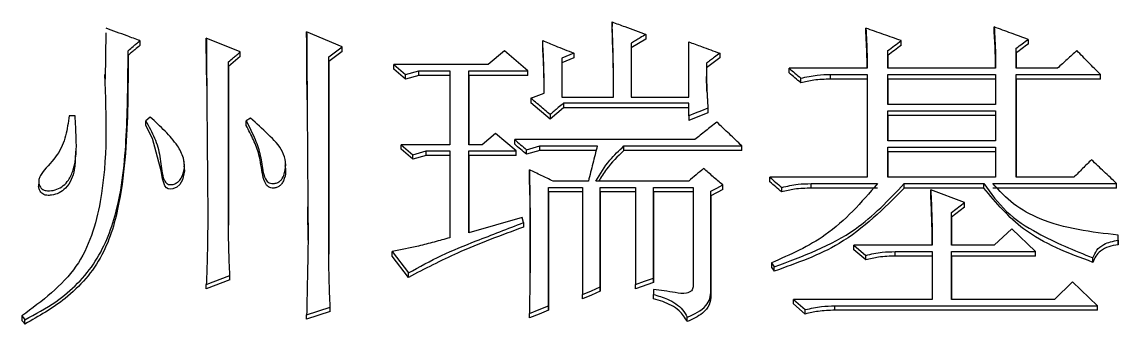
# Model space of a CAD drawing. Header units: millimetres. Extents: x 2642 to 4256, y 821 to 2003.
# Drawn here: x 2872.02 to 2880.06, y 1725.97 to 1728.19 of the extents above; entities that cross this region are included whole.
import ezdxf

# ---------------------------------------------------------------- set-up
doc = ezdxf.new("R2010")
doc.units = ezdxf.units.MM

msp = doc.modelspace()

# ---------------------------------------------------------------- linework, layer by layer
at = {"color": 7, "linetype": 'Continuous', "lineweight": 25}
for p, q in [((2876.3503, 1728.1858), (2876.3503, 1728.1508)), ((2872.6357, 1727.7643), (2872.6399, 1728.105)), ((2874.3707, 1728.0022), (2874.1111, 1728.1123)), ((2874.1111, 1728.0775), (2874.1111, 1728.1123)), ((2876.5991, 1728.094), (2876.5991, 1728.0592)), ((2878.2109, 1728.105), (2878.2109, 1728.1399)), ((2879.152, 1728.1142), (2879.152, 1728.1491)), ((2872.8887, 1728.0481), (2872.8887, 1728.0133)), ((2873.6243, 1727.9654), (2873.3755, 1728.0664)), ((2873.3755, 1728.0317), (2873.3755, 1728.0664)), ((2873.3783, 1727.7164), (2873.3755, 1728.0317)), ((2875.8419, 1728.0133), (2875.8419, 1728.0481)), ((2876.5991, 1728.0592), (2876.4909, 1727.995)), ((2876.4909, 1728.0297), (2876.4909, 1727.6345)), ((2876.4909, 1728.0297), (2876.4909, 1727.995)), ((2876.9128, 1727.6345), (2876.9128, 1728.0389)), ((2878.4705, 1728.0134), (2878.4705, 1728.0481)), ((2879.4008, 1728.0573), (2879.4008, 1728.0225)), ((2872.8021, 1727.9399), (2872.8021, 1727.9746)), ((2873.6243, 1727.9308), (2873.5378, 1727.8574)), ((2873.6243, 1727.9308), (2873.6243, 1727.9654)), ((2874.2734, 1727.9287), (2874.3707, 1728.0022)), ((2874.3707, 1727.9675), (2874.2734, 1727.8941)), ((2874.2734, 1726.4812), (2874.2734, 1727.9287)), ((2874.2734, 1727.8941), (2874.2734, 1727.9287)), ((2874.3707, 1727.9675), (2874.3707, 1728.0022)), ((2875.5606, 1727.9746), (2875.4416, 1727.8736)), ((2875.7337, 1727.8276), (2875.5606, 1727.9746)), ((2876.069, 1727.9563), (2875.9825, 1727.9195)), ((2876.069, 1727.9563), (2876.069, 1727.9216)), ((2876.4909, 1727.995), (2876.4909, 1727.6345)), ((2877.1399, 1727.9563), (2877.1399, 1727.9216)), ((2878.3731, 1727.846), (2878.3731, 1727.9747)), ((2878.3731, 1727.94), (2878.3731, 1727.9747)), ((2878.3731, 1727.94), (2878.3731, 1727.846)), ((2879.3142, 1727.846), (2879.3142, 1727.993)), ((2879.3142, 1727.9583), (2879.3142, 1727.993)), ((2879.3142, 1727.9583), (2879.3142, 1727.846)), ((2873.5378, 1726.6939), (2873.5378, 1727.8919)), ((2873.5378, 1727.8574), (2873.5378, 1727.8919)), ((2873.5378, 1727.8574), (2873.5378, 1726.6938)), ((2874.2734, 1727.8941), (2874.2734, 1726.4811)), ((2874.7493, 1727.8736), (2874.8359, 1727.8001)), ((2875.4416, 1727.8736), (2874.7493, 1727.8736)), ((2874.7493, 1727.839), (2874.7493, 1727.8736)), ((2876.069, 1727.9216), (2875.9825, 1727.8849)), ((2875.9825, 1727.9195), (2875.9825, 1727.6345)), ((2875.9825, 1727.9195), (2875.9825, 1727.8849)), ((2875.9825, 1727.8849), (2875.9825, 1727.6345)), ((2877.1399, 1727.9216), (2877.0426, 1727.8482)), ((2874.8359, 1727.7656), (2874.7493, 1727.839)), ((2874.8359, 1727.8001), (2874.9332, 1727.8276)), ((2874.8359, 1727.7656), (2874.8359, 1727.8001)), ((2874.9332, 1727.7932), (2874.8359, 1727.7656)), ((2874.9332, 1727.8276), (2875.1604, 1727.8276)), ((2874.9332, 1727.7932), (2874.9332, 1727.8276)), ((2875.1604, 1727.7932), (2874.9332, 1727.7932)), ((2875.1604, 1727.8276), (2875.1604, 1727.2846)), ((2875.301, 1727.8276), (2875.7337, 1727.8276)), ((2875.301, 1727.2846), (2875.301, 1727.8276)), ((2875.301, 1727.7932), (2875.301, 1727.8276)), ((2875.301, 1727.7932), (2875.301, 1727.2846)), ((2875.7337, 1727.7932), (2875.301, 1727.7932)), ((2878.2217, 1727.846), (2877.6484, 1727.846)), ((2877.6484, 1727.8115), (2877.6484, 1727.846)), ((2877.7349, 1727.7381), (2877.7349, 1727.7725)), ((2877.9512, 1727.8001), (2878.2217, 1727.8001)), ((2877.9512, 1727.7656), (2877.9512, 1727.8001)), ((2878.2217, 1727.8001), (2878.2217, 1727.0449)), ((2879.1628, 1727.846), (2878.3731, 1727.846)), ((2878.3731, 1727.8001), (2879.1628, 1727.8001)), ((2878.3731, 1727.5793), (2878.3731, 1727.8001)), ((2878.3731, 1727.7656), (2878.3731, 1727.8001)), ((2879.1628, 1727.8001), (2879.1628, 1727.5793)), ((2879.6171, 1727.846), (2879.3142, 1727.846)), ((2879.3142, 1727.8001), (2879.9308, 1727.8001)), ((2879.3142, 1727.0449), (2879.3142, 1727.8001)), ((2879.3142, 1727.7657), (2879.3142, 1727.8001)), ((2879.9308, 1727.7657), (2879.9308, 1727.8001)), ((2878.2217, 1727.7656), (2877.9512, 1727.7656)), ((2879.1628, 1727.7657), (2878.3731, 1727.7656)), ((2878.3731, 1727.7656), (2878.3731, 1727.5793)), ((2879.3142, 1727.7657), (2879.3142, 1727.0449)), ((2879.9308, 1727.7657), (2879.3142, 1727.7657)), ((2875.7553, 1727.6253), (2875.8527, 1727.6621)), ((2875.7553, 1727.6253), (2875.7553, 1727.5911)), ((2875.9825, 1727.6345), (2876.3611, 1727.6345)), ((2876.4909, 1727.6345), (2876.9128, 1727.6345)), ((2875.896, 1727.4716), (2875.7553, 1727.5911)), ((2875.9933, 1727.5544), (2875.896, 1727.4716)), ((2876.9128, 1727.5885), (2875.9933, 1727.5885)), ((2875.9933, 1727.5885), (2875.9933, 1727.5544)), ((2876.9128, 1727.5544), (2875.9933, 1727.5544)), ((2876.9128, 1727.4965), (2876.9128, 1727.5885)), ((2877.0534, 1727.5517), (2877.0534, 1727.5176)), ((2879.1628, 1727.5793), (2878.3731, 1727.5793)), ((2878.3731, 1727.5333), (2879.1628, 1727.5333)), ((2878.3731, 1727.3123), (2878.3731, 1727.5333)), ((2878.3731, 1727.4992), (2878.3731, 1727.5333)), ((2879.1628, 1727.5333), (2879.1628, 1727.3123)), ((2872.4128, 1727.4964), (2872.3695, 1727.4964)), ((2872.9645, 1727.4872), (2872.932, 1727.4596)), ((2873.7001, 1727.4781), (2873.6676, 1727.4596)), ((2873.6676, 1727.4256), (2873.6676, 1727.4596)), ((2875.896, 1727.5057), (2875.896, 1727.4716)), ((2877.0534, 1727.5176), (2876.9128, 1727.4624)), ((2876.9128, 1727.4965), (2876.9128, 1727.4624)), ((2878.3731, 1727.4992), (2878.3731, 1727.3123)), ((2879.1628, 1727.4992), (2878.3731, 1727.4992)), ((2875.4957, 1727.3675), (2875.3984, 1727.2846)), ((2875.6472, 1727.2385), (2875.4957, 1727.3675)), ((2876.9561, 1727.3215), (2875.6363, 1727.3215)), ((2875.6363, 1727.2877), (2875.6363, 1727.3215)), ((2879.1628, 1727.3123), (2878.3731, 1727.3123)), ((2872.4198, 1727.2038), (2872.4198, 1727.2378)), ((2874.8034, 1727.2846), (2874.89, 1727.2109)), ((2875.1604, 1727.2846), (2874.8034, 1727.2846)), ((2874.89, 1727.1772), (2874.8034, 1727.2508)), ((2874.89, 1727.2109), (2874.9873, 1727.2385)), ((2874.89, 1727.1772), (2874.89, 1727.2109)), ((2874.9873, 1727.2048), (2874.89, 1727.1772)), ((2874.9873, 1727.2385), (2875.1604, 1727.2385)), ((2874.9873, 1727.2048), (2874.9873, 1727.2385)), ((2875.1604, 1727.2048), (2874.9873, 1727.2048)), ((2875.1604, 1727.2385), (2875.1604, 1726.6015)), ((2875.3984, 1727.2846), (2875.301, 1727.2846)), ((2875.301, 1727.2385), (2875.6472, 1727.2385)), ((2875.301, 1726.6384), (2875.301, 1727.2385)), ((2875.301, 1727.2048), (2875.301, 1727.2385)), ((2875.301, 1727.2048), (2875.301, 1726.6384)), ((2875.6472, 1727.2048), (2875.301, 1727.2048)), ((2875.7229, 1727.214), (2875.7229, 1727.2477)), ((2875.8202, 1727.2416), (2875.7229, 1727.214)), ((2875.8202, 1727.2754), (2876.2421, 1727.2754)), ((2876.2336, 1727.2416), (2875.8202, 1727.2416)), ((2876.4369, 1727.2754), (2877.3022, 1727.2754)), ((2876.4369, 1727.2417), (2876.4369, 1727.2754)), ((2877.3022, 1727.2417), (2876.4369, 1727.2417)), ((2877.3022, 1727.2417), (2877.3022, 1727.2754)), ((2878.3731, 1727.2662), (2879.1628, 1727.2662)), ((2878.3731, 1727.0449), (2878.3731, 1727.2662)), ((2878.3731, 1727.2325), (2878.3731, 1727.2662)), ((2878.3731, 1727.2325), (2878.3731, 1727.0449)), ((2879.1628, 1727.2325), (2878.3731, 1727.2325)), ((2879.1628, 1727.2662), (2879.1628, 1727.0449)), ((2873.2125, 1727.1385), (2873.2125, 1727.164)), ((2873.9557, 1727.1599), (2873.9557, 1727.1648)), ((2873.9557, 1727.1307), (2873.9557, 1727.1473)), ((2872.1907, 1727.101), (2872.1907, 1727.1)), ((2875.7445, 1727.0667), (2875.7445, 1727.1002)), ((2875.7464, 1726.9143), (2875.7445, 1727.0667)), ((2878.2217, 1727.0449), (2877.5077, 1727.0449)), ((2877.5077, 1727.0114), (2877.5077, 1727.0449)), ((2879.1628, 1727.0449), (2878.3731, 1727.0449)), ((2879.7361, 1727.0449), (2879.3142, 1727.0449)), ((2875.8851, 1726.971), (2876.1339, 1726.971)), ((2875.8852, 1726.1015), (2875.8851, 1726.971)), ((2875.8852, 1726.9377), (2875.8851, 1726.971)), ((2876.1772, 1727.0172), (2875.9176, 1727.0172)), ((2876.1339, 1726.971), (2876.134, 1726.1849)), ((2876.9128, 1727.0172), (2876.2313, 1727.0172)), ((2876.2638, 1726.971), (2876.5234, 1726.971)), ((2876.2638, 1726.2405), (2876.2638, 1726.971)), ((2876.2638, 1726.9377), (2876.2638, 1726.971)), ((2876.5234, 1726.971), (2876.5234, 1726.2591)), ((2876.6532, 1726.971), (2876.9452, 1726.971)), ((2876.6532, 1726.3054), (2876.6532, 1726.971)), ((2876.6532, 1726.9377), (2876.6532, 1726.971)), ((2876.9452, 1726.971), (2876.9453, 1726.2405)), ((2877.1616, 1726.9561), (2877.1616, 1726.9895)), ((2877.5943, 1726.9377), (2877.5943, 1726.971)), ((2877.8106, 1726.9987), (2878.2974, 1726.9987)), ((2877.8106, 1726.9653), (2877.8106, 1726.9987)), ((2878.2974, 1726.9653), (2877.8106, 1726.9653)), ((2878.4921, 1726.9987), (2879.0763, 1726.9987)), ((2878.4921, 1726.9653), (2878.4921, 1726.9987)), ((2879.0763, 1726.9653), (2878.4921, 1726.9653)), ((2879.0763, 1726.9653), (2879.0763, 1726.9987)), ((2879.1412, 1726.9987), (2880.0498, 1726.9987)), ((2880.0498, 1726.9653), (2879.1412, 1726.9653)), ((2880.0498, 1726.9653), (2880.0498, 1726.9987)), ((2875.7469, 1726.9181), (2875.7468, 1726.1964)), ((2875.8852, 1726.9377), (2875.8852, 1726.0693)), ((2876.1339, 1726.9377), (2875.8852, 1726.9377)), ((2876.2638, 1726.9377), (2876.2638, 1726.2081)), ((2876.5234, 1726.9377), (2876.2638, 1726.9377)), ((2876.6532, 1726.9377), (2876.6532, 1726.2729)), ((2876.9452, 1726.9377), (2876.6532, 1726.9377)), ((2877.1616, 1726.9561), (2877.0751, 1726.91)), ((2877.0751, 1726.2127), (2877.0751, 1726.9433)), ((2877.0751, 1726.91), (2877.0751, 1726.9433)), ((2877.0751, 1726.91), (2877.0751, 1726.1804)), ((2878.9356, 1726.8602), (2878.6868, 1726.9526)), ((2878.6868, 1726.9192), (2878.6868, 1726.9526)), ((2878.8383, 1726.7863), (2878.9356, 1726.8602)), ((2878.9356, 1726.827), (2878.8383, 1726.7532)), ((2878.9356, 1726.827), (2878.9356, 1726.8602)), ((2875.6904, 1726.7494), (2875.301, 1726.6384)), ((2875.7013, 1726.7124), (2875.6904, 1726.7494)), ((2878.8383, 1726.546), (2878.8383, 1726.7863)), ((2878.8383, 1726.7532), (2878.8383, 1726.7863)), ((2878.8383, 1726.7532), (2878.8383, 1726.546)), ((2875.7013, 1726.7124), (2875.7013, 1726.6794)), ((2879.2818, 1726.6662), (2879.152, 1726.546)), ((2879.4549, 1726.4998), (2879.2818, 1726.6662)), ((2880.0606, 1726.583), (2880.0606, 1726.62)), ((2880.0606, 1726.5871), (2880.0606, 1726.62)), ((2880.0606, 1726.583), (2880.0606, 1726.5502)), ((2874.7385, 1726.4997), (2874.8571, 1726.3429)), ((2874.7385, 1726.467), (2874.7385, 1726.4997)), ((2878.1243, 1726.546), (2878.2109, 1726.472)), ((2878.6977, 1726.546), (2878.1243, 1726.546)), ((2878.1243, 1726.5132), (2878.1243, 1726.546)), ((2878.2109, 1726.4393), (2878.1243, 1726.5132)), ((2878.4272, 1726.4997), (2878.6977, 1726.4997)), ((2878.4272, 1726.467), (2878.4272, 1726.4997)), ((2878.6977, 1726.4997), (2878.6977, 1726.1479)), ((2879.152, 1726.546), (2878.8383, 1726.546)), ((2878.8383, 1726.4997), (2879.4549, 1726.4998)), ((2878.8383, 1726.1479), (2878.8383, 1726.4997)), ((2878.8383, 1726.467), (2878.8383, 1726.4997)), ((2879.4549, 1726.467), (2879.4549, 1726.4998)), ((2874.8571, 1726.3104), (2874.7385, 1726.467)), ((2877.5186, 1726.4165), (2877.5402, 1726.3887)), ((2877.5186, 1726.4165), (2877.5186, 1726.3838)), ((2878.2109, 1726.4393), (2878.2109, 1726.472)), ((2878.6977, 1726.467), (2878.4272, 1726.467)), ((2878.8383, 1726.467), (2878.8383, 1726.1479)), ((2879.4549, 1726.467), (2878.8383, 1726.467)), ((2879.8767, 1726.4208), (2879.8767, 1726.4535)), ((2873.3755, 1726.259), (2873.5486, 1726.3239)), ((2873.5486, 1726.2913), (2873.5486, 1726.3239)), ((2874.8571, 1726.3104), (2874.8571, 1726.3429)), ((2877.5402, 1726.3561), (2877.5402, 1726.3887)), ((2873.5486, 1726.2913), (2873.3755, 1726.2266)), ((2873.3755, 1726.2266), (2873.3755, 1726.259)), ((2876.2638, 1726.2081), (2876.2638, 1726.2405)), ((2876.6532, 1726.2729), (2876.5234, 1726.2266)), ((2876.5234, 1726.2266), (2876.5234, 1726.2591)), ((2876.6532, 1726.2729), (2876.6532, 1726.3054)), ((2879.7253, 1726.2776), (2879.5955, 1726.1479)), ((2879.9092, 1726.1016), (2879.7253, 1726.2776)), ((2876.134, 1726.1526), (2876.134, 1726.1849)), ((2876.6532, 1726.222), (2876.6532, 1726.1849)), ((2876.6532, 1726.1526), (2876.6532, 1726.1849)), ((2877.0751, 1726.1804), (2877.0751, 1726.2127)), ((2874.1111, 1726.0366), (2874.2842, 1726.0923)), ((2874.2842, 1726.06), (2874.2842, 1726.0923)), ((2875.8852, 1726.0693), (2875.8852, 1726.1015)), ((2877.6808, 1726.1479), (2877.7674, 1726.0737)), ((2878.6977, 1726.1479), (2877.6808, 1726.1479)), ((2877.6808, 1726.1156), (2877.6808, 1726.1479)), ((2877.7674, 1726.0416), (2877.6808, 1726.1156)), ((2877.9837, 1726.1016), (2879.9092, 1726.1016)), ((2877.9837, 1726.0693), (2877.9837, 1726.1016)), ((2879.5955, 1726.1479), (2878.8383, 1726.1479)), ((2879.9092, 1726.0693), (2879.9092, 1726.1016)), ((2872.0234, 1726.0273), (2872.0234, 1725.9952)), ((2872.0449, 1725.9676), (2872.0449, 1725.9997)), ((2874.2842, 1726.06), (2874.1111, 1726.0045)), ((2874.1111, 1726.0045), (2874.1111, 1726.0366)), ((2875.7445, 1726.0138), (2875.7445, 1726.0459)), ((2876.902, 1725.986), (2876.902, 1726.0181)), ((2877.7674, 1726.0416), (2877.7674, 1726.0737)), ((2879.9092, 1726.0693), (2877.9837, 1726.0693))]:
    msp.add_line(p, q, dxfattribs=at)
at = {"color": 7, "linetype": 'Continuous', "lineweight": 25, "flags": 128}
for points in [[(2875.7337, 1727.7932), (2875.7337, 1727.8104), (2875.7337, 1727.8276)], [(2877.0534, 1727.5517), (2877.0073, 1727.5336), (2876.96, 1727.515), (2876.9128, 1727.4965)], [(2872.932, 1727.4256), (2872.932, 1727.4405), (2872.932, 1727.4501), (2872.932, 1727.4596)], [(2873.2098, 1727.1298), (2873.2154, 1727.0921), (2873.2002, 1727.0258), (2873.1819, 1726.9931), (2873.1597, 1726.9723), (2873.1311, 1726.9599), (2873.1106, 1726.9578), (2873.0957, 1726.9608), (2873.0829, 1726.9685), (2873.0711, 1726.9832), (2873.0533, 1727.0329), (2873.0432, 1727.0929), (2872.982, 1727.3303), (2872.932, 1727.4256), (2872.932, 1727.4256)], [(2874.8034, 1727.2508), (2874.8034, 1727.2593), (2874.8034, 1727.2677), (2874.8034, 1727.2762), (2874.8034, 1727.2846)], [(2875.6472, 1727.2048), (2875.6472, 1727.2133), (2875.6472, 1727.2259), (2875.6472, 1727.2385)], [(2875.7229, 1727.2477), (2875.7716, 1727.2616), (2875.8202, 1727.2754)], [(2875.8202, 1727.2416), (2875.8202, 1727.2501), (2875.8202, 1727.2585), (2875.8202, 1727.2754)], [(2877.0751, 1726.9433), (2877.1183, 1726.9664), (2877.1616, 1726.9895)], [(2877.5186, 1726.3838), (2877.5294, 1726.37), (2877.5402, 1726.3561)], [(2876.134, 1726.1849), (2876.1989, 1726.2127), (2876.2638, 1726.2405)], [(2876.5234, 1726.2591), (2876.5883, 1726.2822), (2876.6532, 1726.3054)], [(2876.2638, 1726.2081), (2876.1989, 1726.1804), (2876.134, 1726.1526)], [(2875.7445, 1726.0459), (2875.8148, 1726.0737), (2875.8852, 1726.1015)], [(2872.0234, 1726.0273), (2872.0342, 1726.0135), (2872.0449, 1725.9996)], [(2875.8852, 1726.0693), (2875.8148, 1726.0415), (2875.7445, 1726.0138)], [(2872.0234, 1725.9952), (2872.0288, 1725.9883), (2872.0342, 1725.9813), (2872.0449, 1725.9676)]]:
    msp.add_lwpolyline(points, dxfattribs=at)
at = {"color": 7, "linetype": 'Continuous', "lineweight": 25}
for points, knots in [([(2876.3611, 1727.6345), (2876.3611, 1727.6378), (2876.3611, 1727.6443), (2876.3611, 1727.6542), (2876.3611, 1727.664), (2876.3611, 1727.6738), (2876.3611, 1727.6836), (2876.3611, 1727.6934), (2876.361, 1727.7016), (2876.361, 1727.7098), (2876.361, 1727.7179), (2876.361, 1727.7277), (2876.361, 1727.7359), (2876.3609, 1727.7441), (2876.3609, 1727.7523), (2876.3609, 1727.7621), (2876.3608, 1727.7703), (2876.3608, 1727.7784), (2876.3607, 1727.7866), (2876.3607, 1727.7964), (2876.3606, 1727.8046), (2876.3606, 1727.8128), (2876.3605, 1727.8209), (2876.3604, 1727.8307), (2876.3603, 1727.8389), (2876.3602, 1727.8471), (2876.3601, 1727.8552), (2876.36, 1727.865), (2876.3599, 1727.8732), (2876.3598, 1727.8814), (2876.3596, 1727.8895), (2876.3595, 1727.8993), (2876.3593, 1727.9091), (2876.3591, 1727.9173), (2876.3589, 1727.9255), (2876.3588, 1727.9336), (2876.3586, 1727.9418), (2876.3584, 1727.95), (2876.3582, 1727.9581), (2876.3579, 1727.9679), (2876.3577, 1727.9777), (2876.3574, 1727.9859), (2876.3572, 1727.9941), (2876.3569, 1728.0022), (2876.3566, 1728.012), (2876.3564, 1728.0202), (2876.3561, 1728.0283), (2876.3559, 1728.0365), (2876.3555, 1728.0463), (2876.3552, 1728.0544), (2876.355, 1728.0626), (2876.3547, 1728.0707), (2876.3543, 1728.0805), (2876.354, 1728.0887), (2876.3537, 1728.0968), (2876.3534, 1728.105), (2876.353, 1728.1148), (2876.3527, 1728.1229), (2876.3524, 1728.1311), (2876.3521, 1728.1392), (2876.3517, 1728.149), (2876.3514, 1728.1572), (2876.3511, 1728.1653), (2876.3507, 1728.1743), (2876.3504, 1728.1817), (2876.3503, 1728.1858)], [0, 0, 0, 0, 0.017776, 0.035552, 0.053328, 0.071104, 0.08888, 0.106656, 0.124432, 0.13332, 0.151096, 0.168872, 0.186648, 0.195536, 0.213312, 0.231088, 0.248863, 0.257751, 0.275527, 0.293303, 0.311079, 0.319967, 0.337743, 0.355519, 0.373295, 0.382183, 0.399959, 0.417735, 0.435511, 0.444399, 0.462175, 0.479951, 0.497727, 0.515503, 0.524391, 0.542167, 0.559943, 0.568831, 0.586607, 0.604383, 0.622159, 0.639935, 0.648823, 0.666599, 0.684375, 0.702151, 0.711039, 0.728814, 0.74659, 0.764366, 0.773254, 0.79103, 0.808806, 0.826582, 0.83547, 0.853246, 0.871022, 0.888798, 0.897686, 0.915462, 0.933238, 0.951014, 0.959902, 0.977678, 1, 1, 1, 1]), ([(2876.3503, 1728.1858), (2876.3816, 1728.1742), (2876.4387, 1728.1531), (2876.5217, 1728.1226), (2876.5733, 1728.1035), (2876.5991, 1728.094)], [0, 0, 0, 0, 0.377751, 0.688875, 1, 1, 1, 1]), ([(2872.8887, 1728.0481), (2872.8574, 1728.0596), (2872.8003, 1728.0807), (2872.7173, 1728.1113), (2872.6657, 1728.1303), (2872.6399, 1728.1399)], [0, 0, 0, 0, 0.377734, 0.688867, 1, 1, 1, 1]), ([(2874.1111, 1728.1123), (2874.1114, 1728.0631), (2874.1121, 1727.9645), (2874.1132, 1727.8166), (2874.1142, 1727.6686), (2874.1152, 1727.5204), (2874.1165, 1727.3227), (2874.1178, 1727.1248), (2874.1194, 1726.9267), (2874.1203, 1726.8028), (2874.121, 1726.716), (2874.1215, 1726.6541), (2874.1218, 1726.617), (2874.1219, 1726.5922)], [0, 0, 0, 0, 0.097575, 0.19515, 0.292725, 0.390299, 0.487874, 0.683024, 0.780599, 0.878174, 0.926961, 0.951355, 1, 1, 1, 1]), ([(2876.361, 1727.6345), (2876.361, 1727.6755), (2876.3609, 1727.7687), (2876.3586, 1727.9409), (2876.3534, 1728.072), (2876.3503, 1728.1508)], [0, 0, 0, 0, 0.237453, 0.541098, 1, 1, 1, 1]), ([(2876.5991, 1728.094), (2876.585, 1728.0856), (2876.5599, 1728.0707), (2876.5239, 1728.0493), (2876.5019, 1728.0363), (2876.4909, 1728.0297)], [0, 0, 0, 0, 0.390452, 0.695225, 1, 1, 1, 1]), ([(2878.2109, 1728.1399), (2878.2129, 1728.1083), (2878.2171, 1728.0437), (2878.2205, 1727.9457), (2878.2213, 1727.8793), (2878.2217, 1727.846)], [0, 0, 0, 0, 0.32278, 0.661317, 1, 1, 1, 1]), ([(2878.4705, 1728.0481), (2878.4272, 1728.0634), (2878.3407, 1728.094), (2878.2541, 1728.1246), (2878.2109, 1728.1399)], [0, 0, 0, 0, 0.499999, 1, 1, 1, 1]), ([(2878.2211, 1727.846), (2878.2209, 1727.8662), (2878.2201, 1727.9195), (2878.2173, 1728.0059), (2878.213, 1728.072), (2878.2109, 1728.105)], [0, 0, 0, 0, 0.233176, 0.61648, 1, 1, 1, 1]), ([(2879.152, 1728.1491), (2879.1542, 1728.1167), (2879.1589, 1728.0502), (2879.1618, 1727.9491), (2879.1625, 1727.8804), (2879.1628, 1727.846)], [0, 0, 0, 0, 0.320799, 0.66032, 1, 1, 1, 1]), ([(2879.4008, 1728.0573), (2879.3593, 1728.0726), (2879.2764, 1728.1032), (2879.1934, 1728.1338), (2879.152, 1728.1491)], [0, 0, 0, 0, 0.499999, 1, 1, 1, 1]), ([(2879.1624, 1727.846), (2879.1622, 1727.867), (2879.1616, 1727.9222), (2879.1592, 1728.0117), (2879.1544, 1728.08), (2879.152, 1728.1142)], [0, 0, 0, 0, 0.2340221, 0.6168547, 1, 1, 1, 1]), ([(2872.8022, 1727.9746), (2872.8147, 1727.9852), (2872.8353, 1728.0027), (2872.8642, 1728.0272), (2872.8806, 1728.0411), (2872.8887, 1728.0481)], [0, 0, 0, 0, 0.432505, 0.716252, 1, 1, 1, 1]), ([(2872.8887, 1728.0133), (2872.8763, 1728.0027), (2872.8556, 1727.9852), (2872.8267, 1727.9608), (2872.8104, 1727.9469), (2872.8022, 1727.9399)], [0, 0, 0, 0, 0.432757, 0.716378, 1, 1, 1, 1]), ([(2873.3755, 1728.0664), (2873.3757, 1728.0428), (2873.3761, 1727.9956), (2873.3767, 1727.9248), (2873.3773, 1727.8539), (2873.3781, 1727.7593), (2873.379, 1727.6411), (2873.3801, 1727.4991), (2873.3813, 1727.357), (2873.3825, 1727.2148), (2873.3835, 1727.0962), (2873.3845, 1726.9877), (2873.3852, 1726.9079), (2873.3859, 1726.8332), (2873.3862, 1726.7958), (2873.3864, 1726.7771)], [0, 0, 0, 0, 0.055103, 0.110206, 0.165309, 0.220412, 0.330617, 0.440823, 0.551029, 0.661235, 0.771441, 0.826543, 0.913271, 0.956635, 1, 1, 1, 1]), ([(2874.1145, 1727.6136), (2874.1141, 1727.6669), (2874.1133, 1727.771), (2874.1122, 1727.9256), (2874.1115, 1728.0269), (2874.1111, 1728.0775)], [0, 0, 0, 0, 0.344582, 0.67229, 1, 1, 1, 1]), ([(2875.8527, 1727.6621), (2875.8526, 1727.6992), (2875.8524, 1727.7733), (2875.8495, 1727.902), (2875.8447, 1727.9935), (2875.8419, 1728.0481)], [0, 0, 0, 0, 0.287575, 0.575167, 1, 1, 1, 1]), ([(2875.8419, 1728.0481), (2875.8728, 1728.0356), (2875.9261, 1728.0141), (2876.0018, 1727.9834), (2876.0466, 1727.9653), (2876.069, 1727.9563)], [0, 0, 0, 0, 0.408301, 0.70415, 1, 1, 1, 1]), ([(2875.8525, 1727.662), (2875.8524, 1727.6877), (2875.8522, 1727.7504), (2875.8494, 1727.8676), (2875.8447, 1727.9589), (2875.8419, 1728.0133)], [0, 0, 0, 0, 0.218758, 0.534706, 1, 1, 1, 1]), ([(2876.9128, 1728.0389), (2876.9442, 1728.0275), (2876.9977, 1728.008), (2877.0734, 1727.9805), (2877.1178, 1727.9643), (2877.1399, 1727.9563)], [0, 0, 0, 0, 0.414517, 0.707258, 1, 1, 1, 1]), ([(2878.3731, 1727.9747), (2878.3893, 1727.9869), (2878.4218, 1728.0114), (2878.4542, 1728.0359), (2878.4705, 1728.0481)], [0, 0, 0, 0, 0.500001, 1, 1, 1, 1]), ([(2878.4705, 1728.0134), (2878.4542, 1728.0011), (2878.4218, 1727.9767), (2878.3893, 1727.9522), (2878.3731, 1727.94)], [0, 0, 0, 0, 0.499998, 1, 1, 1, 1]), ([(2879.3142, 1727.993), (2879.3286, 1728.0037), (2879.3575, 1728.0252), (2879.3863, 1728.0466), (2879.4008, 1728.0573)], [0, 0, 0, 0, 0.5000012, 1, 1, 1, 1]), ([(2879.4008, 1728.0225), (2879.3863, 1728.0118), (2879.3575, 1727.9904), (2879.3286, 1727.969), (2879.3142, 1727.9583)], [0, 0, 0, 0, 0.499999, 1, 1, 1, 1]), ([(2872.0449, 1725.9997), (2872.1226, 1726.041), (2872.3245, 1726.1484), (2872.5885, 1726.4166), (2872.7543, 1726.8628), (2872.7974, 1727.3897), (2872.8006, 1727.7787), (2872.8021, 1727.9746)], [0, 0, 0, 0, 0.1126392, 0.2928879, 0.4749547, 0.7356452, 1, 1, 1, 1]), ([(2872.8021, 1727.9399), (2872.8018, 1727.82), (2872.8008, 1727.46), (2872.7739, 1726.9645), (2872.6368, 1726.4615), (2872.3727, 1726.1534), (2872.1469, 1726.0254), (2872.0449, 1725.9676)], [0, 0, 0, 0, 0.1620608, 0.4866973, 0.667178, 0.8496947, 1, 1, 1, 1]), ([(2873.5378, 1727.8919), (2873.5501, 1727.9024), (2873.5707, 1727.9199), (2873.5996, 1727.9444), (2873.6161, 1727.9584), (2873.6243, 1727.9654)], [0, 0, 0, 0, 0.428366, 0.714182, 1, 1, 1, 1]), ([(2877.1399, 1727.9563), (2877.127, 1727.9465), (2877.1042, 1727.9293), (2877.0718, 1727.9048), (2877.0523, 1727.8901), (2877.0426, 1727.8828)], [0, 0, 0, 0, 0.400149, 0.700074, 1, 1, 1, 1]), ([(2879.7577, 1727.9747), (2879.7343, 1727.9532), (2879.6874, 1727.9104), (2879.6405, 1727.8675), (2879.6171, 1727.846)], [0, 0, 0, 0, 0.5, 1, 1, 1, 1]), ([(2879.9308, 1727.8001), (2879.902, 1727.8292), (2879.8443, 1727.8874), (2879.7866, 1727.9456), (2879.7577, 1727.9747)], [0, 0, 0, 0, 0.5, 1, 1, 1, 1]), ([(2877.0426, 1727.8828), (2877.0426, 1727.8414), (2877.0427, 1727.7975), (2877.0437, 1727.751), (2877.0439, 1727.7406), (2877.0442, 1727.7303), (2877.0445, 1727.7199), (2877.0448, 1727.7122), (2877.0452, 1727.7019), (2877.0456, 1727.6915), (2877.0462, 1727.6786), (2877.0467, 1727.6683), (2877.0472, 1727.6579), (2877.0477, 1727.6476), (2877.0483, 1727.6372), (2877.0489, 1727.6269), (2877.0495, 1727.6166), (2877.05, 1727.6075), (2877.0505, 1727.5998), (2877.0508, 1727.5946), (2877.0512, 1727.5882), (2877.0516, 1727.5804), (2877.052, 1727.574), (2877.0523, 1727.5688), (2877.0526, 1727.564), (2877.053, 1727.5583), (2877.0533, 1727.5539), (2877.0534, 1727.5517)], [0, 0, 0, 0, 0.37469, 0.398108, 0.421525, 0.468361, 0.491779, 0.515196, 0.538614, 0.58545, 0.608867, 0.655703, 0.67912, 0.702538, 0.749374, 0.772791, 0.796209, 0.843045, 0.854753, 0.866462, 0.88988, 0.913298, 0.936715, 0.948424, 0.960133, 0.980067, 1, 1, 1, 1]), ([(2872.6285, 1727.7986), (2872.6411, 1727.4893), (2872.6606, 1727.013), (2872.4637, 1726.3555), (2872.1718, 1726.1379), (2872.0234, 1726.0273)], [0, 0, 0, 0, 0.476561, 0.733993, 1, 1, 1, 1]), ([(2877.0463, 1727.6767), (2877.0452, 1727.7068), (2877.0439, 1727.7413), (2877.0434, 1727.7794), (2877.0433, 1727.7842)], [0, 0, 0, 0, 0.872829, 1, 1, 1, 1]), ([(2877.6484, 1727.846), (2877.6628, 1727.8338), (2877.6916, 1727.8093), (2877.7205, 1727.7848), (2877.7349, 1727.7725)], [0, 0, 0, 0, 0.5, 1, 1, 1, 1]), ([(2877.7349, 1727.7381), (2877.7205, 1727.7503), (2877.6916, 1727.7748), (2877.6628, 1727.7993), (2877.6484, 1727.8115)], [0, 0, 0, 0, 0.499998, 1, 1, 1, 1]), ([(2877.7349, 1727.7725), (2877.7747, 1727.7816), (2877.8458, 1727.798), (2877.919, 1727.7994), (2877.9512, 1727.8001)], [0, 0, 0, 0, 0.558835, 1, 1, 1, 1]), ([(2877.9512, 1727.7656), (2877.9101, 1727.7645), (2877.8369, 1727.7626), (2877.766, 1727.7456), (2877.7349, 1727.7381)], [0, 0, 0, 0, 0.5610854, 1, 1, 1, 1]), ([(2875.896, 1727.5057), (2875.8835, 1727.5163), (2875.8585, 1727.5375), (2875.8116, 1727.5774), (2875.7772, 1727.6067), (2875.7553, 1727.6253)], [0, 0, 0, 0, 0.266243, 0.532487, 1, 1, 1, 1]), ([(2875.9933, 1727.5885), (2875.9808, 1727.5779), (2875.9584, 1727.5588), (2875.9259, 1727.5312), (2875.9059, 1727.5142), (2875.896, 1727.5057)], [0, 0, 0, 0, 0.384576, 0.692287, 1, 1, 1, 1]), ([(2872.3695, 1727.4964), (2872.3628, 1727.4473), (2872.3494, 1727.3487), (2872.2901, 1727.2001), (2872.1992, 1727.1171), (2872.1542, 1727.052), (2872.1448, 1727.0211), (2872.1479, 1726.9922), (2872.1595, 1726.9693), (2872.1763, 1726.9547), (2872.1984, 1726.9464), (2872.2339, 1726.9444), (2872.2806, 1726.9545), (2872.3288, 1726.9821), (2872.3727, 1727.0303), (2872.4224, 1727.1474), (2872.4248, 1727.3108), (2872.4162, 1727.4429), (2872.4128, 1727.4964)], [0, 0, 0, 0, 0.115518, 0.231634, 0.360314, 0.38877, 0.411137, 0.433609, 0.45467, 0.468652, 0.482629, 0.505933, 0.545458, 0.585905, 0.62732, 0.690876, 0.874624, 1, 1, 1, 1]), ([(2872.932, 1727.4596), (2872.9546, 1727.4181), (2873.0001, 1727.3346), (2873.0412, 1727.1981), (2873.044, 1727.0932), (2873.0637, 1727.0296), (2873.0753, 1727.0075), (2873.0911, 1726.9952), (2873.107, 1726.9906), (2873.128, 1726.9914), (2873.1521, 1726.9997), (2873.1777, 1727.0183), (2873.2027, 1727.0576), (2873.2196, 1727.1159), (2873.2095, 1727.1969), (2873.1606, 1727.2894), (2873.0724, 1727.3865), (2873.0019, 1727.4536), (2872.9645, 1727.4872), (2872.9645, 1727.4872)], [0, 0, 0, 0, 0.122963, 0.247031, 0.370505, 0.395962, 0.421667, 0.433716, 0.445798, 0.461982, 0.485013, 0.50855, 0.540716, 0.603687, 0.664288, 0.751122, 0.871606, 0.999878, 1, 1, 1, 1]), ([(2873.6676, 1727.4596), (2873.6909, 1727.4148), (2873.7336, 1727.3325), (2873.7757, 1727.204), (2873.7856, 1727.1008), (2873.8054, 1727.0328), (2873.8286, 1727.008), (2873.8467, 1727), (2873.8696, 1726.9981), (2873.895, 1727.0034), (2873.918, 1727.0171), (2873.9381, 1727.043), (2873.9547, 1727.0898), (2873.962, 1727.1575), (2873.9292, 1727.2612), (2873.8282, 1727.3636), (2873.7434, 1727.4393), (2873.7001, 1727.4781)], [0, 0, 0, 0, 0.133288, 0.244453, 0.355406, 0.411337, 0.426567, 0.441924, 0.46024, 0.483233, 0.506284, 0.526764, 0.567645, 0.636153, 0.704868, 0.849066, 1, 1, 1, 1]), ([(2877.1183, 1727.4504), (2877.0913, 1727.429), (2877.0372, 1727.386), (2876.9831, 1727.343), (2876.9561, 1727.3215)], [0, 0, 0, 0, 0.4999994, 1, 1, 1, 1]), ([(2877.3022, 1727.2754), (2877.2716, 1727.3046), (2877.2103, 1727.363), (2877.149, 1727.4213), (2877.1183, 1727.4504)], [0, 0, 0, 0, 0.5, 1, 1, 1, 1]), ([(2873.9515, 1727.1304), (2873.9542, 1727.1167), (2873.9615, 1727.079), (2873.9479, 1727.0315), (2873.928, 1726.9946), (2873.9086, 1726.9768), (2873.8848, 1726.9672), (2873.8612, 1726.9647), (2873.8398, 1726.9687), (2873.8223, 1726.9797), (2873.8014, 1727.0097), (2873.7818, 1727.0888), (2873.7695, 1727.1996), (2873.7225, 1727.3212), (2873.686, 1727.3907), (2873.6676, 1727.4256)], [0, 0, 0, 0, 0.0576149, 0.1578711, 0.1961145, 0.2286984, 0.261313, 0.2954482, 0.320179, 0.3451234, 0.3753176, 0.4668147, 0.6775026, 0.8377178, 1, 1, 1, 1]), ([(2875.6363, 1727.3215), (2875.6508, 1727.3092), (2875.6796, 1727.2846), (2875.7085, 1727.26), (2875.7229, 1727.2477)], [0, 0, 0, 0, 0.4999994, 1, 1, 1, 1]), ([(2875.7229, 1727.214), (2875.7085, 1727.2263), (2875.6796, 1727.2509), (2875.6508, 1727.2754), (2875.6363, 1727.2877)], [0, 0, 0, 0, 0.499998, 1, 1, 1, 1]), ([(2876.2421, 1727.2754), (2876.2313, 1727.2324), (2876.2097, 1727.1463), (2876.188, 1727.0602), (2876.1772, 1727.0172)], [0, 0, 0, 0, 0.5, 1, 1, 1, 1]), ([(2876.2313, 1727.0172), (2876.2628, 1727.0699), (2876.3194, 1727.1646), (2876.4008, 1727.2413), (2876.4369, 1727.2754)], [0, 0, 0, 0, 0.556261, 1, 1, 1, 1]), ([(2876.4369, 1727.2417), (2876.3917, 1727.1979), (2876.321, 1727.1295), (2876.2709, 1727.0469), (2876.253, 1727.0172)], [0, 0, 0, 0, 0.640616, 1, 1, 1, 1]), ([(2872.4142, 1727.2043), (2872.4139, 1727.1697), (2872.4133, 1727.1099), (2872.3889, 1727.0273), (2872.3503, 1726.9673), (2872.2976, 1726.928), (2872.2486, 1726.9131), (2872.2098, 1726.9116), (2872.1848, 1726.9171), (2872.1675, 1726.928), (2872.1543, 1726.9445), (2872.1469, 1726.9661), (2872.1449, 1726.9856), (2872.1484, 1726.9956), (2872.1492, 1726.9976)], [0, 0, 0, 0, 0.202662, 0.349797, 0.498391, 0.606497, 0.714846, 0.776821, 0.819663, 0.85472, 0.889689, 0.938332, 0.987596, 1, 1, 1, 1]), ([(2880.0498, 1726.9987), (2880.0192, 1727.028), (2879.9579, 1727.0864), (2879.8966, 1727.1448), (2879.8659, 1727.174)], [0, 0, 0, 0, 0.5, 1, 1, 1, 1]), ([(2875.7445, 1727.1002), (2875.7456, 1727.0344), (2875.749, 1726.8263), (2875.7515, 1726.475), (2875.7469, 1726.189), (2875.7445, 1726.0459)], [0, 0, 0, 0, 0.1875802, 0.5937276, 1, 1, 1, 1]), ([(2875.9176, 1727.0172), (2875.8888, 1727.031), (2875.8311, 1727.0587), (2875.7734, 1727.0864), (2875.7445, 1727.1002)], [0, 0, 0, 0, 0.5, 1, 1, 1, 1]), ([(2877.021, 1727.1094), (2877.0029, 1727.0941), (2876.9669, 1727.0633), (2876.9308, 1727.0326), (2876.9128, 1727.0172)], [0, 0, 0, 0, 0.500002, 1, 1, 1, 1]), ([(2877.1616, 1726.9895), (2877.1382, 1727.0095), (2877.0913, 1727.0495), (2877.0444, 1727.0894), (2877.021, 1727.1094)], [0, 0, 0, 0, 0.499999, 1, 1, 1, 1]), ([(2877.5077, 1727.0449), (2877.5222, 1727.0326), (2877.551, 1727.008), (2877.5799, 1726.9833), (2877.5943, 1726.971)], [0, 0, 0, 0, 0.5, 1, 1, 1, 1]), ([(2877.5943, 1726.9377), (2877.5799, 1726.95), (2877.551, 1726.9745), (2877.5222, 1726.9991), (2877.5077, 1727.0114)], [0, 0, 0, 0, 0.499998, 1, 1, 1, 1]), ([(2878.2974, 1726.9987), (2878.1788, 1726.8618), (2877.9636, 1726.6132), (2877.6565, 1726.4774), (2877.5186, 1726.4165)], [0, 0, 0, 0, 0.551009, 1, 1, 1, 1]), ([(2877.5402, 1726.3887), (2877.7492, 1726.4657), (2878.1177, 1726.6014), (2878.379, 1726.8787), (2878.4921, 1726.9987)], [0, 0, 0, 0, 0.567388, 1, 1, 1, 1]), ([(2878.4921, 1726.9653), (2878.343, 1726.8159), (2878.0728, 1726.5451), (2877.705, 1726.4146), (2877.5402, 1726.3561)], [0, 0, 0, 0, 0.551806, 1, 1, 1, 1]), ([(2877.5943, 1726.971), (2877.634, 1726.9802), (2877.7052, 1726.9966), (2877.7783, 1726.9981), (2877.8106, 1726.9987)], [0, 0, 0, 0, 0.558835, 1, 1, 1, 1]), ([(2877.8106, 1726.9653), (2877.7695, 1726.9642), (2877.6963, 1726.9623), (2877.6254, 1726.9452), (2877.5943, 1726.9377)], [0, 0, 0, 0, 0.5610855, 1, 1, 1, 1]), ([(2879.0763, 1726.9987), (2879.1278, 1726.927), (2879.2326, 1726.7814), (2879.5146, 1726.6003), (2879.7388, 1726.5094), (2879.8767, 1726.4535)], [0, 0, 0, 0, 0.271719, 0.55196, 1, 1, 1, 1]), ([(2879.8767, 1726.4208), (2879.6957, 1726.4885), (2879.3783, 1726.6072), (2879.1671, 1726.8577), (2879.0763, 1726.9653)], [0, 0, 0, 0, 0.570125, 1, 1, 1, 1]), ([(2880.0606, 1726.62), (2879.8642, 1726.6435), (2879.5923, 1726.676), (2879.2882, 1726.8405), (2879.1898, 1726.9464), (2879.1412, 1726.9987)], [0, 0, 0, 0, 0.568218, 0.786772, 1, 1, 1, 1]), ([(2878.6868, 1726.9526), (2878.6902, 1726.8849), (2878.6953, 1726.7834), (2878.6971, 1726.6478), (2878.6975, 1726.5799), (2878.6977, 1726.546)], [0, 0, 0, 0, 0.499798, 0.749887, 1, 1, 1, 1]), ([(2878.6974, 1726.546), (2878.6973, 1726.569), (2878.697, 1726.6259), (2878.6953, 1726.7504), (2878.6902, 1726.8517), (2878.6868, 1726.9192)], [0, 0, 0, 0, 0.184399, 0.456576, 1, 1, 1, 1]), ([(2874.1218, 1726.5836), (2874.1217, 1726.5879), (2874.1217, 1726.5984), (2874.1215, 1726.6214), (2874.1213, 1726.6524), (2874.121, 1726.6896), (2874.1207, 1726.7482), (2874.1204, 1726.7944), (2874.1201, 1726.8283)], [0, 0, 0, 0, 0.052967, 0.128975, 0.280992, 0.433009, 0.585026, 1, 1, 1, 1]), ([(2873.3864, 1726.7771), (2873.3858, 1726.7066), (2873.3849, 1726.5851), (2873.3809, 1726.4123), (2873.3773, 1726.3101), (2873.3755, 1726.259)], [0, 0, 0, 0, 0.408529, 0.704251, 1, 1, 1, 1]), ([(2873.5486, 1726.3239), (2873.547, 1726.3568), (2873.5437, 1726.4227), (2873.5394, 1726.546), (2873.5384, 1726.6364), (2873.5378, 1726.6939)], [0, 0, 0, 0, 0.267045, 0.534097, 1, 1, 1, 1]), ([(2874.8571, 1726.3429), (2874.9374, 1726.3876), (2875.0974, 1726.4767), (2875.3844, 1726.5902), (2875.5855, 1726.6678), (2875.7013, 1726.7124)], [0, 0, 0, 0, 0.299825, 0.597258, 1, 1, 1, 1]), ([(2875.7013, 1726.6794), (2875.5384, 1726.6197), (2875.2487, 1726.5135), (2874.9763, 1726.3722), (2874.8571, 1726.3104)], [0, 0, 0, 0, 0.5622758, 1, 1, 1, 1]), ([(2874.1219, 1726.5922), (2874.1204, 1726.515), (2874.1179, 1726.3839), (2874.1143, 1726.1987), (2874.1122, 1726.0906), (2874.1111, 1726.0366)], [0, 0, 0, 0, 0.417352, 0.708675, 1, 1, 1, 1]), ([(2875.1604, 1726.6015), (2875.1223, 1726.5908), (2875.0461, 1726.5695), (2874.9061, 1726.533), (2874.8029, 1726.5125), (2874.7385, 1726.4997)], [0, 0, 0, 0, 0.273664, 0.547351, 1, 1, 1, 1]), ([(2879.8767, 1726.4535), (2879.8846, 1726.473), (2879.9006, 1726.5125), (2879.9648, 1726.5651), (2880.024, 1726.5762), (2880.0606, 1726.583)], [0, 0, 0, 0, 0.268716, 0.546829, 1, 1, 1, 1]), ([(2880.0606, 1726.5502), (2880.0606, 1726.5543), (2880.0606, 1726.5612), (2880.0606, 1726.5709), (2880.0606, 1726.579), (2880.0606, 1726.5844), (2880.0606, 1726.5871)], [0, 0, 0, 0, 0.34, 0.56, 0.78, 1, 1, 1, 1]), ([(2874.2842, 1726.0923), (2874.2827, 1726.1262), (2874.2796, 1726.194), (2874.2751, 1726.3236), (2874.274, 1726.4193), (2874.2734, 1726.4812)], [0, 0, 0, 0, 0.26142, 0.522845, 1, 1, 1, 1]), ([(2878.2109, 1726.472), (2878.2506, 1726.4812), (2878.3218, 1726.4977), (2878.3949, 1726.4991), (2878.4272, 1726.4997)], [0, 0, 0, 0, 0.558835, 1, 1, 1, 1]), ([(2880.0606, 1726.5502), (2880.0373, 1726.5462), (2879.9912, 1726.5384), (2879.9334, 1726.509), (2879.8942, 1726.4673), (2879.8825, 1726.4362), (2879.8767, 1726.4208)], [0, 0, 0, 0, 0.2902727, 0.5737487, 0.7896357, 1, 1, 1, 1]), ([(2878.4272, 1726.467), (2878.3861, 1726.4659), (2878.3129, 1726.4639), (2878.242, 1726.4468), (2878.2109, 1726.4393)], [0, 0, 0, 0, 0.5610854, 1, 1, 1, 1]), ([(2876.9453, 1726.2405), (2876.9441, 1726.2356), (2876.9418, 1726.2256), (2876.9325, 1726.2113), (2876.917, 1726.2), (2876.8768, 1726.1876), (2876.7865, 1726.2045), (2876.7061, 1726.2151), (2876.6532, 1726.222)], [0, 0, 0, 0, 0.049888, 0.101022, 0.164011, 0.229448, 0.49258, 1, 1, 1, 1]), ([(2876.6532, 1726.1849), (2876.6885, 1726.1751), (2876.7464, 1726.1589), (2876.8183, 1726.1188), (2876.8705, 1726.0751), (2876.8916, 1726.0369), (2876.902, 1726.0181)], [0, 0, 0, 0, 0.34869, 0.570906, 0.788288, 1, 1, 1, 1]), ([(2876.902, 1726.0181), (2876.9534, 1726.0408), (2877.0242, 1726.072), (2877.0717, 1726.1546), (2877.0739, 1726.1935), (2877.0751, 1726.2127)], [0, 0, 0, 0, 0.572838, 0.788051, 1, 1, 1, 1]), ([(2877.0751, 1726.1804), (2877.0732, 1726.1556), (2877.0695, 1726.1053), (2877.0045, 1726.0324), (2876.9413, 1726.0038), (2876.902, 1725.986)], [0, 0, 0, 0, 0.269236, 0.545797, 1, 1, 1, 1]), ([(2876.902, 1725.986), (2876.8842, 1726.0146), (2876.8544, 1726.0623), (2876.7858, 1726.1059), (2876.722, 1726.1346), (2876.6762, 1726.1466), (2876.6532, 1726.1526)], [0, 0, 0, 0, 0.3282755, 0.5487121, 0.7731648, 1, 1, 1, 1]), ([(2877.7674, 1726.0737), (2877.8071, 1726.083), (2877.8783, 1726.0995), (2877.9514, 1726.1009), (2877.9837, 1726.1016)], [0, 0, 0, 0, 0.558835, 1, 1, 1, 1]), ([(2877.9837, 1726.0693), (2877.9426, 1726.0682), (2877.8694, 1726.0663), (2877.7985, 1726.0491), (2877.7674, 1726.0416)], [0, 0, 0, 0, 0.5610854, 1, 1, 1, 1])]:
    msp.add_open_spline(points, degree=3, knots=knots, dxfattribs=at)
msp.add_open_spline([(2879.8659, 1727.174), (2879.8443, 1727.1525), (2879.801, 1727.1095), (2879.7577, 1727.0664), (2879.7361, 1727.0449)], degree=3, dxfattribs=at)

doc.saveas('drawing.dxf')
